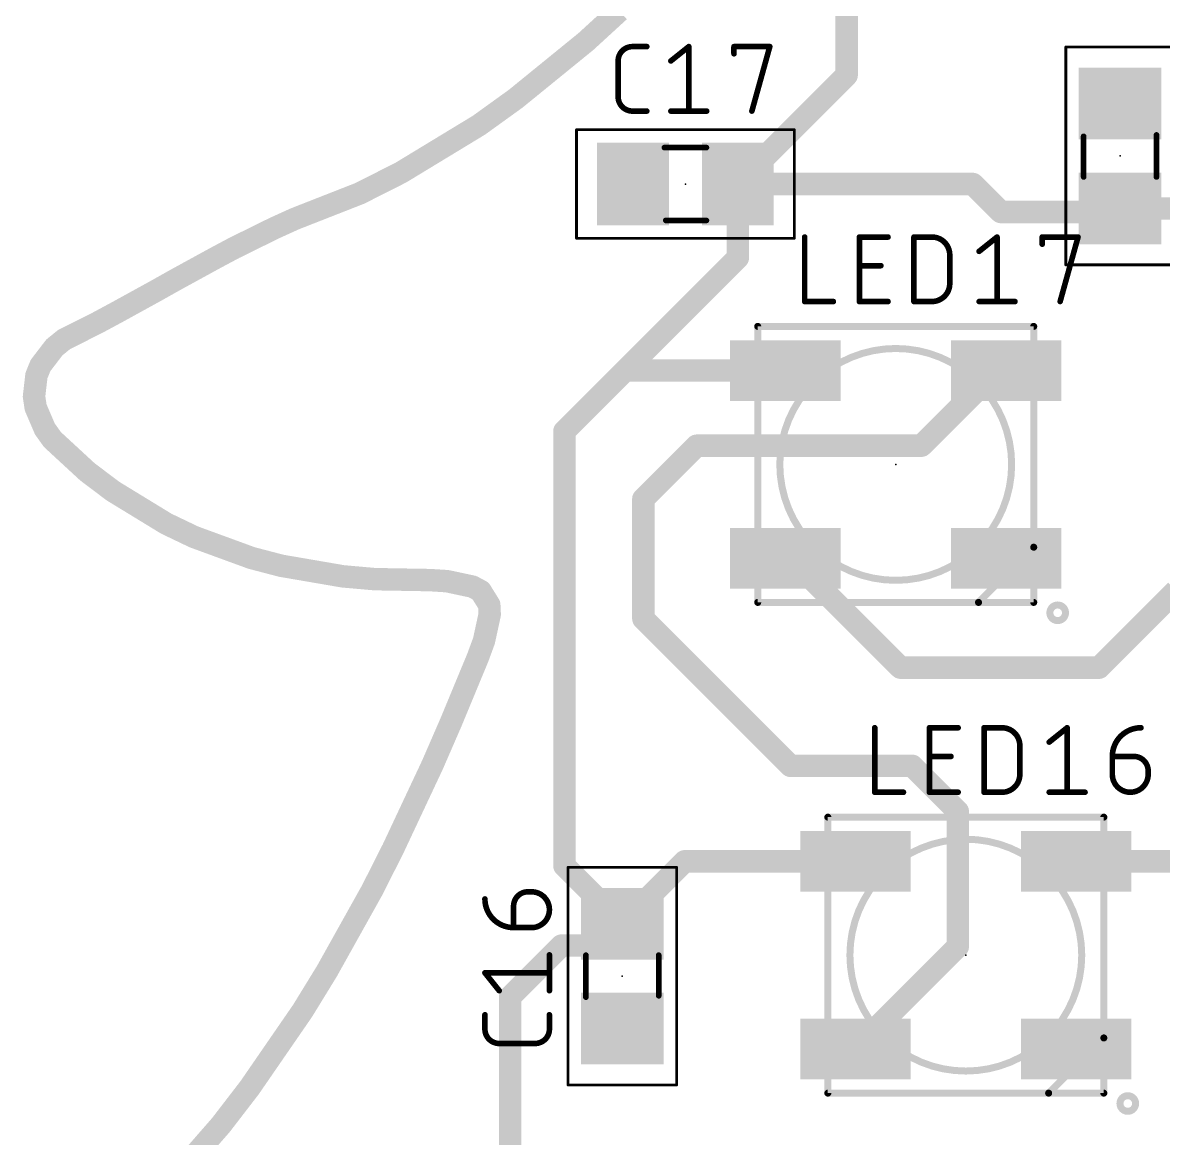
# Model space of a CAD drawing. Extents: x -64 to 81, y -144 to 13.
# Drawn here: x -28.51 to -7.85, y -68.09 to -47.88 of the extents above; entities that cross this region are included whole.
import ezdxf

# ---------------------------------------------------------------- set-up
doc = ezdxf.new("R2010")
doc.units = 0
for name, color, linetype in [('1', 12, 'CONTINUOUS'), ('20', 31, 'CONTINUOUS'), ('21', 253, 'CONTINUOUS'), ('23', 53, 'CONTINUOUS'), ('25', 253, 'CONTINUOUS'), ('39', 12, 'CONTINUOUS'), ('51', 253, 'CONTINUOUS')]:
    doc.layers.add(name, color=color, linetype=linetype)

# ---------------------------------------------------------------- blocks, each defined once
blk = doc.blocks.new('RECT')
blk.add_solid([(-0.5, -0.5), (0.5, -0.5), (-0.5, 0.5), (0.5, 0.5)])

msp = doc.modelspace()

# ---------------------------------------------------------------- linework, layer by layer
at = {"layer": '1', "const_width": 0.4064}
for points in [[(-13.589, -48.829), (-13.589, -45.085)], [(-15.56, -50.8), (-13.589, -48.829)], [(-15.56, -52.136), (-15.56, -50.8)], [(-15.56, -50.8), (-11.303, -50.8)], [(-11.303, -50.8), (-10.795, -51.308)], [(-10.795, -51.308), (-8.702, -51.308)], [(-8.702, -51.308), (-8.636, -51.242)], [(-8.636, -51.242), (-6.416, -51.242)], [(-17.604, -54.18), (-15.56, -52.136)], [(-18.702, -55.278), (-17.604, -54.18)], [(-14.7, -54.18), (-17.604, -54.18)], [(-12.234, -55.541), (-10.873, -54.18)], [(-10.873, -54.18), (-10.7, -54.18)], [(-18.702, -63.152), (-18.702, -55.278)], [(-16.3077, -55.541), (-17.272, -56.5053)], [(-12.234, -55.541), (-16.3077, -55.541)], [(-17.272, -56.5053), (-17.272, -58.674)], [(-14.7, -57.58), (-14.5953, -57.58)], [(-12.6123, -59.563), (-14.5953, -57.58)], [(-9.017, -59.563), (-7.62, -58.166)], [(-14.605, -61.341), (-17.272, -58.674)], [(-9.017, -59.563), (-12.6123, -59.563)], [(-12.4013, -61.341), (-14.605, -61.341)], [(-11.576, -62.1663), (-12.4013, -61.341)], [(-11.576, -64.616), (-11.576, -62.1663)], [(-17.653, -64.201), (-18.702, -63.152)], [(-17.653, -64.201), (-16.522, -63.07)], [(-16.522, -63.07), (-13.43, -63.07)], [(-7.288, -63.07), (-9.43, -63.07)], [(-17.653, -64.201), (-18.049, -64.597)], [(-18.7567, -64.597), (-19.685, -65.5253)], [(-18.049, -64.597), (-18.7567, -64.597)], [(-13.43, -66.47), (-11.576, -64.616)], [(-19.685, -65.5253), (-19.685, -72.898)]]:
    msp.add_lwpolyline(points, dxfattribs=at)
at = {"layer": '1', "const_width": 0.2032}
for points in [[(-13.6906, -48.829, 1), (-13.4874, -48.829)], [(-13.5172, -48.9008, 1), (-13.6608, -48.7572)], [(-15.4584, -50.8, 1), (-15.6616, -50.8)], [(-15.56, -50.6984, 1), (-15.56, -50.9016)], [(-11.2312, -50.7282, 1), (-11.3748, -50.8718)], [(-11.303, -50.9016, 1), (-11.303, -50.6984)], [(-15.6318, -50.7282, 1), (-15.4882, -50.8718)], [(-10.795, -51.2064, 1), (-10.795, -51.4096)], [(-10.8668, -51.3798, 1), (-10.7232, -51.2362)], [(-8.7738, -51.2362, 1), (-8.6302, -51.3798)], [(-8.636, -51.1404, 1), (-8.636, -51.3436)], [(-8.5642, -51.3138, 1), (-8.7078, -51.1702)], [(-8.702, -51.4096, 1), (-8.702, -51.2064)], [(-15.6616, -52.136, 1), (-15.4584, -52.136)], [(-15.4882, -52.2078, 1), (-15.6318, -52.0642)], [(-17.604, -54.0784, 1), (-17.604, -54.2816)], [(-17.6758, -54.1082, 1), (-17.5322, -54.2518)], [(-17.5322, -54.2518, 1), (-17.6758, -54.1082)], [(-14.7, -54.2816, 1), (-14.7, -54.0784)], [(-10.873, -54.0784, 1), (-10.873, -54.2816)], [(-10.8012, -54.2518, 1), (-10.9448, -54.1082)], [(-10.7, -54.2816, 1), (-10.7, -54.0784)], [(-18.6004, -55.278, 1), (-18.8036, -55.278)], [(-18.7738, -55.2062, 1), (-18.6302, -55.3498)], [(-16.3077, -55.4394, 1), (-16.3077, -55.6426)], [(-16.2359, -55.6128, 1), (-16.3796, -55.4692)], [(-12.234, -55.6426, 1), (-12.234, -55.4394)], [(-12.3058, -55.4692, 1), (-12.1622, -55.6128)], [(-17.1704, -56.5053, 1), (-17.3736, -56.5053)], [(-17.3438, -56.4334, 1), (-17.2002, -56.5771)], [(-14.7, -57.4784, 1), (-14.7, -57.6816)], [(-14.5235, -57.5082, 1), (-14.6672, -57.6518)], [(-14.5953, -57.6816, 1), (-14.5953, -57.4784)], [(-17.3736, -58.674, 1), (-17.1704, -58.674)], [(-17.2002, -58.6022, 1), (-17.3438, -58.7458)], [(-12.6123, -59.4614, 1), (-12.6123, -59.6646)], [(-12.6842, -59.6348, 1), (-12.5405, -59.4912)], [(-9.0888, -59.4912, 1), (-8.9452, -59.6348)], [(-9.017, -59.6646, 1), (-9.017, -59.4614)], [(-14.605, -61.2394, 1), (-14.605, -61.4426)], [(-12.3294, -61.2692, 1), (-12.4731, -61.4128)], [(-12.4013, -61.4426, 1), (-12.4013, -61.2394)], [(-14.6768, -61.4128, 1), (-14.5332, -61.2692)], [(-11.4744, -62.1663, 1), (-11.6776, -62.1663)], [(-11.6478, -62.2381, 1), (-11.5042, -62.0944)], [(-18.6302, -63.0802, 1), (-18.7738, -63.2238)], [(-16.522, -62.9684, 1), (-16.522, -63.1716)], [(-16.4502, -63.1418, 1), (-16.5938, -62.9982)], [(-13.43, -63.1716, 1), (-13.43, -62.9684)], [(-9.43, -62.9684, 1), (-9.43, -63.1716)], [(-18.8036, -63.152, 1), (-18.6004, -63.152)], [(-17.7248, -64.1292, 1), (-17.5812, -64.2728)], [(-17.5812, -64.2728, 1), (-17.7248, -64.1292)], [(-17.7248, -64.2728, 1), (-17.5812, -64.1292)], [(-18.7567, -64.4954, 1), (-18.7567, -64.6986)], [(-18.6849, -64.6688, 1), (-18.8286, -64.5252)], [(-18.1208, -64.5252, 1), (-17.9772, -64.6688)], [(-18.049, -64.6986, 1), (-18.049, -64.4954)], [(-11.5042, -64.6878, 1), (-11.6478, -64.5442)], [(-11.6776, -64.616, 1), (-11.4744, -64.616)], [(-19.5834, -65.5253, 1), (-19.7866, -65.5253)], [(-19.7568, -65.4534, 1), (-19.6132, -65.5971)], [(-13.5018, -66.3982, 1), (-13.3582, -66.5418)]]:
    msp.add_lwpolyline(points, format="xyb", dxfattribs=at)
at = {"layer": '20', "const_width": 0.4064}
for points in [[(-18.3134, -48.2201), (-17.708, -47.6654)], [(-18.9492, -48.7375), (-18.3134, -48.2201)], [(-19.5849, -49.2549), (-18.9492, -48.7375)], [(-20.2508, -49.735), (-19.5849, -49.2549)], [(-20.9577, -50.164), (-20.2508, -49.735)], [(-21.6645, -50.5931), (-20.9577, -50.164)], [(-22.4121, -50.9711), (-21.6645, -50.5931)], [(-23.2111, -51.2842), (-22.4121, -50.9711)], [(-23.9541, -51.5983), (-23.5865, -51.4314)], [(-23.5865, -51.4314), (-23.2111, -51.2842)], [(-24.317, -51.7772), (-23.9541, -51.5983)], [(-24.6798, -51.9561), (-24.317, -51.7772)], [(-25.0379, -52.1471), (-24.6798, -51.9561)], [(-25.7508, -52.5376), (-25.0379, -52.1471)], [(-26.1058, -52.7372), (-25.7508, -52.5376)], [(-26.4623, -52.9333), (-26.1058, -52.7372)], [(-26.8187, -53.1295), (-26.4623, -52.9333)], [(-27.1767, -53.3222), (-26.8187, -53.1295)], [(-27.7658, -53.6173), (-27.5393, -53.5038)], [(-27.5393, -53.5038), (-27.1767, -53.3222)], [(-27.9422, -53.7614), (-27.7658, -53.6173)], [(-28.1927, -54.0879), (-27.9422, -53.7614)], [(-28.2667, -54.2704), (-28.1927, -54.0879)], [(-28.2887, -54.4606), (-28.2667, -54.2704)], [(-28.3106, -54.6509), (-28.2887, -54.4606)], [(-28.2804, -54.849), (-28.3106, -54.6509)], [(-28.1137, -55.238), (-28.2804, -54.849)], [(-27.9774, -55.4289), (-28.1137, -55.238)], [(-27.7869, -55.6049), (-27.9774, -55.4289)], [(-27.3446, -56.0134), (-27.7869, -55.6049)], [(-26.8815, -56.3629), (-27.3446, -56.0134)], [(-26.3986, -56.658), (-26.8815, -56.3629)], [(-25.9157, -56.953), (-26.3986, -56.658)], [(-25.4129, -57.1937), (-25.9157, -56.953)], [(-24.3697, -57.5753), (-25.4129, -57.1937)], [(-23.8293, -57.7164), (-24.3697, -57.5753)], [(-23.2712, -57.8122), (-23.8293, -57.7164)], [(-22.713, -57.9081), (-23.2712, -57.8122)], [(-22.1371, -57.9588), (-22.713, -57.9081)], [(-21.5444, -57.969), (-22.1371, -57.9588)], [(-21.1405, -57.9759), (-21.5444, -57.969)], [(-20.829, -57.9953), (-21.1405, -57.9759)], [(-20.5989, -58.0445), (-20.829, -57.9953)], [(-20.3688, -58.0936), (-20.5989, -58.0445)], [(-20.2201, -58.1726), (-20.3688, -58.0936)], [(-20.0635, -58.4249), (-20.2201, -58.1726)], [(-20.0556, -58.5982), (-20.0635, -58.4249)], [(-20.1072, -58.8361), (-20.0556, -58.5982)], [(-20.1588, -59.0739), (-20.1072, -58.8361)], [(-20.2697, -59.3762), (-20.1588, -59.0739)], [(-20.4291, -59.7605), (-20.2697, -59.3762)], [(-20.754, -60.5443), (-20.4291, -59.7605)], [(-21.0907, -61.3192), (-20.754, -60.5443)], [(-21.4486, -62.0815), (-21.0907, -61.3192)], [(-21.8063, -62.8438), (-21.4486, -62.0815)], [(-22.1852, -63.5934), (-21.8063, -62.8438)], [(-22.5946, -64.3267), (-22.1852, -63.5934)], [(-23.004, -65.0599), (-22.5946, -64.3267)], [(-23.444, -65.7767), (-23.004, -65.0599)], [(-24.404, -67.1701), (-23.444, -65.7767)], [(-24.9241, -67.8466), (-24.404, -67.1701)], [(-25.4936, -68.4991), (-24.9241, -67.8466)]]:
    msp.add_lwpolyline(points, dxfattribs=at)
at = {"layer": '20', "const_width": 0.2032}
for points in [[(-18.3821, -48.1452, 1), (-18.2448, -48.295)], [(-18.2493, -48.2989, 1), (-18.3776, -48.1413)], [(-18.8851, -48.8163, 1), (-19.0134, -48.6587)], [(-19.0134, -48.6587, 1), (-18.8851, -48.8163)], [(-19.6491, -49.1761, 1), (-19.5208, -49.3337)], [(-19.5255, -49.3373, 1), (-19.6444, -49.1725)], [(-20.3103, -49.6526, 1), (-20.1914, -49.8174)], [(-20.1981, -49.8219, 1), (-20.3036, -49.6481)], [(-21.0104, -50.0771, 1), (-20.9049, -50.2509)], [(-20.9049, -50.2508, 1), (-21.0104, -50.0772)], [(-21.7172, -50.5063, 1), (-21.6117, -50.6799)], [(-21.6186, -50.6838, 1), (-21.7103, -50.5024)], [(-22.4579, -50.8804, 1), (-22.3662, -51.0618)], [(-22.375, -51.0657, 1), (-22.4491, -50.8765)], [(-23.5444, -51.5239, 1), (-23.6285, -51.3389)], [(-23.2481, -51.1896, 1), (-23.174, -51.3788)], [(-23.174, -51.3788, 1), (-23.2481, -51.1896)], [(-23.9961, -51.5058, 1), (-23.912, -51.6908)], [(-23.9091, -51.6894, 1), (-23.999, -51.5072)], [(-23.6235, -51.3368, 1), (-23.5494, -51.526)], [(-24.3619, -51.6861, 1), (-24.272, -51.8683)], [(-24.272, -51.8683, 1), (-24.3619, -51.6861)], [(-24.7247, -51.865, 1), (-24.6348, -52.0472)], [(-24.6319, -52.0457, 1), (-24.7276, -51.8665)], [(-25.0857, -52.0575, 1), (-24.99, -52.2367)], [(-24.989, -52.2362, 1), (-25.0867, -52.058)], [(-25.7997, -52.4485, 1), (-25.702, -52.6267)], [(-25.701, -52.6262, 1), (-25.8007, -52.449)], [(-26.1556, -52.6486, 1), (-26.0559, -52.8258)], [(-26.0568, -52.8262, 1), (-26.1547, -52.6482)], [(-26.5112, -52.8443, 1), (-26.4133, -53.0223)], [(-26.4133, -53.0223, 1), (-26.5112, -52.8443)], [(-26.8676, -53.0405, 1), (-26.7697, -53.2185)], [(-26.7705, -53.219, 1), (-26.8668, -53.04)], [(-27.4937, -53.5946, 1), (-27.5848, -53.413)], [(-27.2248, -53.2327, 1), (-27.1285, -53.4117)], [(-27.1312, -53.413, 1), (-27.2221, -53.2314)], [(-27.8113, -53.5265, 1), (-27.7202, -53.7081)], [(-27.7015, -53.696, 1), (-27.83, -53.5386)], [(-27.5847, -53.413, 1), (-27.4938, -53.5946)], [(-28.0064, -53.6827, 1), (-27.8779, -53.8401)], [(-27.8615, -53.8232, 1), (-28.0228, -53.6996)], [(-28.0985, -54.1261, 1), (-28.2868, -54.0497)], [(-28.1657, -54.2821, 1), (-28.3676, -54.2587)], [(-28.2733, -54.0261, 1), (-28.112, -54.1497)], [(-28.1877, -54.4722, 1), (-28.3896, -54.449)], [(-28.3608, -54.2322, 1), (-28.1725, -54.3086)], [(-28.2101, -54.6356, 1), (-28.411, -54.6662)], [(-28.4115, -54.6393, 1), (-28.2096, -54.6625)], [(-28.3896, -54.4489, 1), (-28.1877, -54.4723)], [(-28.187, -54.809, 1), (-28.3737, -54.889)], [(-28.3808, -54.8643, 1), (-28.1799, -54.8337)], [(-28.0311, -55.1789, 1), (-28.1964, -55.2971)], [(-28.2071, -55.278, 1), (-28.0204, -55.198)], [(-27.9084, -55.3543, 1), (-28.0463, -55.5035)], [(-28.06, -55.488, 1), (-27.8947, -55.3698)], [(-27.7179, -55.5303, 1), (-27.8558, -55.6795)], [(-27.8558, -55.6795, 1), (-27.7179, -55.5303)], [(-27.2833, -55.9323, 1), (-27.4058, -56.0945)], [(-27.4135, -56.088, 1), (-27.2756, -55.9388)], [(-26.8285, -56.2762, 1), (-26.9344, -56.4496)], [(-26.9427, -56.444, 1), (-26.8202, -56.2818)], [(-26.3456, -56.5713, 1), (-26.4515, -56.7447)], [(-26.4515, -56.7447, 1), (-26.3456, -56.5713)], [(-25.8718, -56.8614, 1), (-25.9595, -57.0446)], [(-25.9686, -57.0397, 1), (-25.8627, -56.8663)], [(-25.3779, -57.0983, 1), (-25.4478, -57.2891)], [(-25.4567, -57.2853, 1), (-25.369, -57.1021)], [(-24.344, -57.477, 1), (-24.3953, -57.6736)], [(-24.4046, -57.6707, 1), (-24.3347, -57.4799)], [(-23.8121, -57.6163, 1), (-23.8464, -57.8165)], [(-23.8549, -57.8147, 1), (-23.8036, -57.6181)], [(-23.2539, -57.7121, 1), (-23.2884, -57.9123)], [(-23.2883, -57.9123, 1), (-23.254, -57.7121)], [(-22.704, -57.8069, 1), (-22.7219, -58.0093)], [(-22.7302, -58.0082, 1), (-22.6957, -57.808)], [(-22.1353, -57.8572, 1), (-22.1388, -58.0604)], [(-22.146, -58.06, 1), (-22.1281, -57.8576)], [(-21.5426, -57.8674, 1), (-21.5461, -58.0706)], [(-21.5461, -58.0706, 1), (-21.5426, -57.8674)], [(-21.1341, -57.8745, 1), (-21.1468, -58.0773)], [(-21.1422, -58.0775, 1), (-21.1387, -57.8743)], [(-20.8077, -57.8959, 1), (-20.8502, -58.0947)], [(-20.8353, -58.0967, 1), (-20.8226, -57.8939)], [(-20.5776, -57.9451, 1), (-20.6201, -58.1439)], [(-20.6201, -58.1439, 1), (-20.5776, -57.9451)], [(-20.3211, -58.0039, 1), (-20.4164, -58.1833)], [(-20.39, -58.193, 1), (-20.3475, -57.9942)], [(-20.1337, -58.119, 1), (-20.3064, -58.2262)], [(-20.2677, -58.2623, 1), (-20.1724, -58.0829)], [(-19.9621, -58.4203, 1), (-20.165, -58.4295)], [(-19.9564, -58.6197, 1), (-20.1549, -58.5767)], [(-20.1499, -58.4785, 1), (-19.9772, -58.3713)], [(-20.0079, -58.8576, 1), (-20.2064, -58.8146)], [(-20.1571, -58.6028, 1), (-19.9542, -58.5936)], [(-20.0634, -59.1089, 1), (-20.2541, -59.0389)], [(-20.2064, -58.8146, 1), (-20.0079, -58.8576)], [(-20.258, -59.0524, 1), (-20.0595, -59.0954)], [(-20.365, -59.3412, 1), (-20.1743, -59.4112)], [(-20.1758, -59.4151, 1), (-20.3635, -59.3373)], [(-20.5229, -59.7216, 1), (-20.3352, -59.7994)], [(-20.3352, -59.7994, 1), (-20.5229, -59.7216)], [(-20.8479, -60.5054, 1), (-20.6602, -60.5832)], [(-20.6609, -60.5848, 1), (-20.8472, -60.5038)], [(-20.9988, -61.3624, 1), (-21.1827, -61.276)], [(-21.1839, -61.2787, 1), (-20.9976, -61.3597)], [(-21.5405, -62.0383, 1), (-21.3566, -62.1247)], [(-21.3566, -62.1247, 1), (-21.5405, -62.0383)], [(-21.8982, -62.8006, 1), (-21.7143, -62.887)], [(-21.7156, -62.8896, 1), (-21.8969, -62.798)], [(-22.0964, -63.6429, 1), (-22.2739, -63.5439)], [(-22.2758, -63.5476, 1), (-22.0945, -63.6392)], [(-22.6833, -64.2772, 1), (-22.5058, -64.3762)], [(-22.5058, -64.3762, 1), (-22.6833, -64.2772)], [(-22.9175, -65.113, 1), (-23.0906, -65.0068)], [(-23.0928, -65.0104, 1), (-22.9153, -65.1094)], [(-23.5305, -65.7236, 1), (-23.3574, -65.8298)], [(-23.3603, -65.8343, 1), (-23.5276, -65.7191)], [(-24.4876, -67.1125, 1), (-24.3203, -67.2277)], [(-24.3234, -67.232, 1), (-24.4845, -67.1082)], [(-25.0046, -67.7847, 1), (-24.8435, -67.9085)], [(-24.8475, -67.9134, 1), (-25.0006, -67.7798)]]:
    msp.add_lwpolyline(points, format="xyb", dxfattribs=at)
at = {"layer": '21'}
for points, const_width in [([(-15.1683, -53.38, 1), (-15.2318, -53.38)], 0.0635), ([(-15.2, -53.3483, 1), (-15.2, -53.4118)], 0.0635), ([(-10.1683, -53.38, 1), (-10.2318, -53.38)], 0.0635), ([(-10.2, -53.4118, 1), (-10.2, -53.3483)], 0.0635), ([(-12.7, -57.98, 1), (-12.7, -53.78, 1), (-12.7, -57.98)], 0.127), ([(-10.1683, -57.38, 1), (-10.2318, -57.38)], 0.0635), ([(-10.2318, -57.38, 1), (-10.1683, -57.38)], 0.0635), ([(-10.1775, -57.4025, 1), (-10.2225, -57.3575)], 0.0635), ([(-15.2318, -58.38, 1), (-15.1683, -58.38)], 0.0635), ([(-15.2, -58.3483, 1), (-15.2, -58.4118)], 0.0635), ([(-11.2225, -58.3575, 1), (-11.1775, -58.4025)], 0.0635), ([(-11.2, -58.3483, 1), (-11.2, -58.4118)], 0.0635), ([(-11.2, -58.4118, 1), (-11.2, -58.3483)], 0.0635), ([(-10.2318, -58.38, 1), (-10.1683, -58.38)], 0.0635), ([(-10.2, -58.4118, 1), (-10.2, -58.3483)], 0.0635), ([(-9.766, -58.7094, 1), (-9.766, -58.4266, 1), (-9.766, -58.7094)], 0.127), ([(-13.8983, -62.27, 1), (-13.9618, -62.27)], 0.0635), ([(-13.93, -62.2383, 1), (-13.93, -62.3018)], 0.0635), ([(-8.8982, -62.27, 1), (-8.9618, -62.27)], 0.0635), ([(-8.93, -62.3018, 1), (-8.93, -62.2383)], 0.0635), ([(-11.43, -66.87, 1), (-11.43, -62.67, 1), (-11.43, -66.87)], 0.127), ([(-8.8982, -66.27, 1), (-8.9618, -66.27)], 0.0635), ([(-8.9618, -66.27, 1), (-8.8982, -66.27)], 0.0635), ([(-8.9075, -66.2925, 1), (-8.9525, -66.2475)], 0.0635), ([(-13.9618, -67.27, 1), (-13.8983, -67.27)], 0.0635), ([(-13.93, -67.2383, 1), (-13.93, -67.3018)], 0.0635), ([(-9.9525, -67.2475, 1), (-9.9075, -67.2925)], 0.0635), ([(-9.93, -67.2383, 1), (-9.93, -67.3018)], 0.0635), ([(-9.93, -67.3018, 1), (-9.93, -67.2383)], 0.0635), ([(-8.9618, -67.27, 1), (-8.8982, -67.27)], 0.0635), ([(-8.93, -67.3018, 1), (-8.93, -67.2383)], 0.0635), ([(-8.496, -67.5994, 1), (-8.496, -67.3166, 1), (-8.496, -67.5994)], 0.127)]:
    msp.add_lwpolyline(points, format="xyb", dxfattribs=dict(at, const_width=const_width))
at = {"layer": '21', "const_width": 0.127}
for points in [[(-15.2, -53.38), (-10.2, -53.38)], [(-15.2, -58.38), (-15.2, -53.38)], [(-10.2, -53.38), (-10.2, -57.38)], [(-11.2, -58.38), (-10.2, -57.38)], [(-10.2, -57.38), (-10.2, -58.38)], [(-11.2, -58.38), (-15.2, -58.38)], [(-10.2, -58.38), (-11.2, -58.38)], [(-13.93, -62.27), (-8.93, -62.27)], [(-13.93, -67.27), (-13.93, -62.27)], [(-8.93, -62.27), (-8.93, -66.27)], [(-9.93, -67.27), (-8.93, -66.27)], [(-8.93, -66.27), (-8.93, -67.27)], [(-9.93, -67.27), (-13.93, -67.27)], [(-8.93, -67.27), (-9.93, -67.27)]]:
    msp.add_lwpolyline(points, dxfattribs=at)
at = {"layer": '23'}
for p in [(-8.636, -50.292), (-16.51, -50.8), (-12.7, -55.88), (-11.43, -64.77), (-17.653, -65.151)]:
    msp.add_point(p, dxfattribs=at)
at = {"layer": '25'}
for points, const_width in [([(-17.4696, -48.3108, 0.4142), (-17.7292, -48.5704)], 0.1016), ([(-17.4696, -48.2854, 1), (-17.4696, -48.3362)], 0.0508), ([(-17.4696, -48.3362, 1), (-17.4696, -48.2854)], 0.0508), ([(-17.2099, -48.3362, 1), (-17.2099, -48.2854)], 0.0508), ([(-16.4234, -48.3108, 1), (-16.4742, -48.3108)], 0.0508), ([(-16.433, -48.3306, 1), (-16.4647, -48.291)], 0.0508), ([(-15.605, -48.3108, 1), (-15.6558, -48.3108)], 0.0508), ([(-15.6304, -48.2854, 1), (-15.6304, -48.3362)], 0.0508), ([(-14.9568, -48.3176, 1), (-15.0057, -48.304)], 0.0508), ([(-14.9813, -48.3362, 1), (-14.9813, -48.2854)], 0.0508), ([(-17.7038, -48.5704, 1), (-17.7546, -48.5704)], 0.0508), ([(-17.7546, -48.5704, 1), (-17.7038, -48.5704)], 0.0508), ([(-16.7892, -48.5506, 1), (-16.7575, -48.5903)], 0.0508), ([(-15.6558, -48.4406, 1), (-15.605, -48.4406)], 0.0508), ([(-17.7292, -49.2196, 0.4142), (-17.4696, -49.4792)], 0.1016), ([(-17.7038, -49.2196, 1), (-17.7546, -49.2196)], 0.0508), ([(-17.7546, -49.2196, 1), (-17.7038, -49.2196)], 0.0508), ([(-17.4696, -49.4538, 1), (-17.4696, -49.5046)], 0.0508), ([(-17.4696, -49.5046, 1), (-17.4696, -49.4538)], 0.0508), ([(-17.2099, -49.5046, 1), (-17.2099, -49.4538)], 0.0508), ([(-16.7734, -49.4538, 1), (-16.7734, -49.5046)], 0.0508), ([(-16.4742, -49.4792, 1), (-16.4234, -49.4792)], 0.0508), ([(-16.1243, -49.5046, 1), (-16.1243, -49.4538)], 0.0508), ([(-15.3303, -49.4724, 1), (-15.2814, -49.486)], 0.0508), ([(-14.3238, -51.7608, 1), (-14.3746, -51.7608)], 0.0508), ([(-13.3332, -51.7608, 1), (-13.384, -51.7608)], 0.0508), ([(-13.3586, -51.7354, 1), (-13.3586, -51.7862)], 0.0508), ([(-12.8393, -51.7862, 1), (-12.8393, -51.7354)], 0.0508), ([(-12.3449, -51.7608, 1), (-12.3957, -51.7608)], 0.0508), ([(-12.3703, -51.7354, 1), (-12.3703, -51.7862)], 0.0508), ([(-11.7211, -52.0854, 0.4142), (-12.0457, -51.7608)], 0.1016), ([(-12.0457, -51.7354, 1), (-12.0457, -51.7862)], 0.0508), ([(-12.0457, -51.7862, 1), (-12.0457, -51.7354)], 0.0508), ([(-10.8392, -51.7608, 1), (-10.89, -51.7608)], 0.0508), ([(-10.8487, -51.7806, 1), (-10.8805, -51.741)], 0.0508), ([(-10.0208, -51.7608, 1), (-10.0716, -51.7608)], 0.0508), ([(-10.0462, -51.7354, 1), (-10.0462, -51.7862)], 0.0508), ([(-9.3726, -51.7676, 1), (-9.4215, -51.754)], 0.0508), ([(-9.3971, -51.7862, 1), (-9.3971, -51.7354)], 0.0508), ([(-11.6958, -52.0854, 1), (-11.7465, -52.0854)], 0.0508), ([(-11.7465, -52.0854, 1), (-11.6958, -52.0854)], 0.0508), ([(-11.205, -52.0006, 1), (-11.1733, -52.0403)], 0.0508), ([(-10.0716, -51.8906, 1), (-10.0208, -51.8906)], 0.0508), ([(-13.3586, -52.2547, 1), (-13.3586, -52.3055)], 0.0508), ([(-12.9691, -52.3055, 1), (-12.9691, -52.2547)], 0.0508), ([(-12.0457, -52.9292, 0.4142), (-11.7211, -52.6046)], 0.1016), ([(-11.6958, -52.6046, 1), (-11.7465, -52.6046)], 0.0508), ([(-11.7465, -52.6046, 1), (-11.6958, -52.6046)], 0.0508), ([(-14.3492, -52.9038, 1), (-14.3492, -52.9546)], 0.0508), ([(-13.8299, -52.9546, 1), (-13.8299, -52.9038)], 0.0508), ([(-13.3586, -52.9038, 1), (-13.3586, -52.9546)], 0.0508), ([(-12.8393, -52.9546, 1), (-12.8393, -52.9038)], 0.0508), ([(-12.3703, -52.9038, 1), (-12.3703, -52.9546)], 0.0508), ([(-12.0457, -52.9038, 1), (-12.0457, -52.9546)], 0.0508), ([(-12.0457, -52.9546, 1), (-12.0457, -52.9038)], 0.0508), ([(-11.1892, -52.9038, 1), (-11.1892, -52.9546)], 0.0508), ([(-10.5401, -52.9546, 1), (-10.5401, -52.9038)], 0.0508), ([(-14.3746, -52.9292, 1), (-14.3238, -52.9292)], 0.0508), ([(-13.384, -52.9292, 1), (-13.3332, -52.9292)], 0.0508), ([(-12.3957, -52.9292, 1), (-12.3449, -52.9292)], 0.0508), ([(-10.89, -52.9292, 1), (-10.8392, -52.9292)], 0.0508), ([(-9.7461, -52.9224, 1), (-9.6971, -52.936)], 0.0508), ([(-13.0538, -60.6508, 1), (-13.1046, -60.6508)], 0.0508), ([(-12.0632, -60.6508, 1), (-12.114, -60.6508)], 0.0508), ([(-12.0886, -60.6254, 1), (-12.0886, -60.6762)], 0.0508), ([(-11.5693, -60.6762, 1), (-11.5693, -60.6254)], 0.0508), ([(-11.0749, -60.6508, 1), (-11.1257, -60.6508)], 0.0508), ([(-11.1003, -60.6254, 1), (-11.1003, -60.6762)], 0.0508), ([(-10.4512, -60.9754, 0.4142), (-10.7757, -60.6508)], 0.1016), ([(-10.7757, -60.6254, 1), (-10.7757, -60.6762)], 0.0508), ([(-10.7757, -60.6762, 1), (-10.7757, -60.6254)], 0.0508), ([(-9.5692, -60.6508, 1), (-9.62, -60.6508)], 0.0508), ([(-9.5787, -60.6706, 1), (-9.6105, -60.631)], 0.0508), ([(-8.2569, -60.6508, 0.4142), (-8.7762, -61.1701)], 0.1016), ([(-8.2569, -60.6762, 1), (-8.2569, -60.6254)], 0.0508), ([(-10.4258, -60.9754, 1), (-10.4765, -60.9754)], 0.0508), ([(-9.935, -60.8906, 1), (-9.9033, -60.9303)], 0.0508), ([(-12.0886, -61.1447, 1), (-12.0886, -61.1955)], 0.0508), ([(-11.6991, -61.1955, 1), (-11.6991, -61.1447)], 0.0508), ([(-10.4765, -60.9754, 1), (-10.4258, -60.9754)], 0.0508), ([(-8.7762, -61.1447, 1), (-8.7762, -61.1955)], 0.0508), ([(-8.7508, -61.1701, 1), (-8.8016, -61.1701)], 0.0508), ([(-8.8016, -61.1701, 1), (-8.7508, -61.1701)], 0.0508), ([(-8.1271, -61.4297, 0.4142), (-8.3867, -61.1701)], 0.1016), ([(-8.3867, -61.1447, 1), (-8.3867, -61.1955)], 0.0508), ([(-8.3867, -61.1955, 1), (-8.3867, -61.1447)], 0.0508), ([(-10.7757, -61.8192, 0.4142), (-10.4512, -61.4946)], 0.1016), ([(-10.4258, -61.4946, 1), (-10.4765, -61.4946)], 0.0508), ([(-10.4765, -61.4946, 1), (-10.4258, -61.4946)], 0.0508), ([(-8.7762, -61.4946, 1), (-8.1271, -61.4946)], 0.1016), ([(-8.7508, -61.4946, 1), (-8.8016, -61.4946)], 0.0508), ([(-8.8016, -61.4946, 1), (-8.7508, -61.4946)], 0.0508), ([(-8.1017, -61.4297, 1), (-8.1525, -61.4297)], 0.0508), ([(-8.1525, -61.4297, 1), (-8.1017, -61.4297)], 0.0508), ([(-8.1017, -61.4946, 1), (-8.1525, -61.4946)], 0.0508), ([(-8.1525, -61.4946, 1), (-8.1017, -61.4946)], 0.0508), ([(-13.0792, -61.7938, 1), (-13.0792, -61.8446)], 0.0508), ([(-12.5599, -61.8446, 1), (-12.5599, -61.7938)], 0.0508), ([(-12.0886, -61.7938, 1), (-12.0886, -61.8446)], 0.0508), ([(-11.5693, -61.8446, 1), (-11.5693, -61.7938)], 0.0508), ([(-11.1003, -61.7938, 1), (-11.1003, -61.8446)], 0.0508), ([(-10.7757, -61.7938, 1), (-10.7757, -61.8446)], 0.0508), ([(-10.7757, -61.8446, 1), (-10.7757, -61.7938)], 0.0508), ([(-9.9192, -61.7938, 1), (-9.9192, -61.8446)], 0.0508), ([(-9.2701, -61.8446, 1), (-9.2701, -61.7938)], 0.0508), ([(-13.1046, -61.8192, 1), (-13.0538, -61.8192)], 0.0508), ([(-12.114, -61.8192, 1), (-12.0632, -61.8192)], 0.0508), ([(-11.1257, -61.8192, 1), (-11.0749, -61.8192)], 0.0508), ([(-9.62, -61.8192, 1), (-9.5692, -61.8192)], 0.0508), ([(-19.3633, -63.6223, 0.4142), (-19.6229, -63.8819)], 0.1016), ([(-19.3633, -63.5969, 1), (-19.3633, -63.6477)], 0.0508), ([(-19.3633, -63.6477, 1), (-19.3633, -63.5969)], 0.0508), ([(-19.2984, -64.2714, 1), (-19.2984, -63.6223)], 0.1016), ([(-19.2984, -63.5969, 1), (-19.2984, -63.6477)], 0.0508), ([(-19.2984, -63.6477, 1), (-19.2984, -63.5969)], 0.0508), ([(-20.1422, -63.7521, 0.4142), (-19.6229, -64.2714)], 0.1016), ([(-20.1168, -63.7521, 1), (-20.1676, -63.7521)], 0.0508), ([(-19.5975, -63.8819, 1), (-19.6483, -63.8819)], 0.0508), ([(-19.6483, -63.8819, 1), (-19.5975, -63.8819)], 0.0508), ([(-19.6229, -64.246, 1), (-19.6229, -64.2968)], 0.0508), ([(-19.6483, -64.2714, 1), (-19.5975, -64.2714)], 0.0508), ([(-19.6229, -64.2968, 1), (-19.6229, -64.246)], 0.0508), ([(-19.2984, -64.246, 1), (-19.2984, -64.2968)], 0.0508), ([(-19.2984, -64.2968, 1), (-19.2984, -64.246)], 0.0508), ([(-18.9484, -64.7653, 1), (-18.9992, -64.7653)], 0.0508), ([(-20.1422, -65.0644, 1), (-20.1422, -65.1152)], 0.0508), ([(-20.1224, -65.074, 1), (-20.162, -65.1057)], 0.0508), ([(-18.9738, -65.1152, 1), (-18.9738, -65.0644)], 0.0508), ([(-19.9024, -65.4302, 1), (-19.8627, -65.3985)], 0.0508), ([(-18.9992, -65.4144, 1), (-18.9484, -65.4144)], 0.0508), ([(-20.1168, -65.8509, 1), (-20.1676, -65.8509)], 0.0508), ([(-18.9484, -65.8509, 1), (-18.9992, -65.8509)], 0.0508), ([(-20.1422, -66.1106, 0.4142), (-19.8826, -66.3702)], 0.1016), ([(-20.1168, -66.1106, 1), (-20.1676, -66.1106)], 0.0508), ([(-20.1676, -66.1106, 1), (-20.1168, -66.1106)], 0.0508), ([(-19.2334, -66.3702, 0.4142), (-18.9738, -66.1106)], 0.1016), ([(-18.9484, -66.1106, 1), (-18.9992, -66.1106)], 0.0508), ([(-18.9992, -66.1106, 1), (-18.9484, -66.1106)], 0.0508), ([(-19.8826, -66.3448, 1), (-19.8826, -66.3956)], 0.0508), ([(-19.8826, -66.3956, 1), (-19.8826, -66.3448)], 0.0508), ([(-19.2334, -66.3448, 1), (-19.2334, -66.3956)], 0.0508), ([(-19.2334, -66.3956, 1), (-19.2334, -66.3448)], 0.0508)]:
    msp.add_lwpolyline(points, format="xyb", dxfattribs=dict(at, const_width=const_width))
at = {"layer": '25', "const_width": 0.1016}
for points in [[(-17.4696, -48.3108), (-17.2099, -48.3108)], [(-16.7734, -48.5704), (-16.4488, -48.3108)], [(-16.4488, -48.3108), (-16.4488, -49.4792)], [(-15.6304, -48.4406), (-15.6304, -48.3108)], [(-15.6304, -48.3108), (-14.9813, -48.3108)], [(-14.9813, -48.3108), (-15.3058, -49.4792)], [(-17.7292, -49.2196), (-17.7292, -48.5704)], [(-17.2099, -49.4792), (-17.4696, -49.4792)], [(-16.7734, -49.4792), (-16.1243, -49.4792)], [(-14.3492, -51.7608), (-14.3492, -52.9292)], [(-13.3586, -52.9292), (-13.3586, -51.7608)], [(-13.3586, -51.7608), (-12.8393, -51.7608)], [(-12.3703, -52.9292), (-12.3703, -51.7608)], [(-12.3703, -51.7608), (-12.0457, -51.7608)], [(-11.1892, -52.0204), (-10.8646, -51.7608)], [(-10.8646, -51.7608), (-10.8646, -52.9292)], [(-10.0462, -51.8906), (-10.0462, -51.7608)], [(-10.0462, -51.7608), (-9.3971, -51.7608)], [(-9.3971, -51.7608), (-9.7216, -52.9292)], [(-11.7211, -52.0854), (-11.7211, -52.6046)], [(-13.3586, -52.2801), (-12.9691, -52.2801)], [(-14.3492, -52.9292), (-13.8299, -52.9292)], [(-12.8393, -52.9292), (-13.3586, -52.9292)], [(-12.0457, -52.9292), (-12.3703, -52.9292)], [(-11.1892, -52.9292), (-10.5401, -52.9292)], [(-13.0792, -60.6508), (-13.0792, -61.8192)], [(-12.0886, -61.8192), (-12.0886, -60.6508)], [(-12.0886, -60.6508), (-11.5693, -60.6508)], [(-11.1003, -61.8192), (-11.1003, -60.6508)], [(-11.1003, -60.6508), (-10.7757, -60.6508)], [(-9.9192, -60.9104), (-9.5946, -60.6508)], [(-9.5946, -60.6508), (-9.5946, -61.8192)], [(-10.4512, -60.9754), (-10.4512, -61.4946)], [(-12.0886, -61.1701), (-11.6991, -61.1701)], [(-8.7762, -61.1701), (-8.3867, -61.1701)], [(-8.7762, -61.4946), (-8.7762, -61.1701)], [(-8.1271, -61.4297), (-8.1271, -61.4946)], [(-13.0792, -61.8192), (-12.5599, -61.8192)], [(-11.5693, -61.8192), (-12.0886, -61.8192)], [(-10.7757, -61.8192), (-11.1003, -61.8192)], [(-9.9192, -61.8192), (-9.2701, -61.8192)], [(-19.3633, -63.6223), (-19.2984, -63.6223)], [(-19.6229, -64.2714), (-19.6229, -63.8819)], [(-19.2984, -64.2714), (-19.6229, -64.2714)], [(-18.9738, -65.4144), (-18.9738, -64.7653)], [(-19.8826, -65.4144), (-20.1422, -65.0898)], [(-20.1422, -65.0898), (-18.9738, -65.0898)], [(-20.1422, -66.1106), (-20.1422, -65.8509)], [(-18.9738, -65.8509), (-18.9738, -66.1106)], [(-19.2334, -66.3702), (-19.8826, -66.3702)]]:
    msp.add_lwpolyline(points, dxfattribs=at)
at = {"layer": '39', "const_width": 0.0508}
for points in [[(-9.619, -52.265), (-9.619, -48.319)], [(-9.619, -48.319), (-7.653, -48.319)], [(-18.483, -49.817), (-14.537, -49.817)], [(-18.483, -51.783), (-18.483, -49.817)], [(-14.537, -49.817), (-14.537, -51.783)], [(-14.537, -51.783), (-18.483, -51.783)], [(-7.653, -52.265), (-9.619, -52.265)], [(-18.636, -67.124), (-18.636, -63.178)], [(-18.636, -63.178), (-16.67, -63.178)], [(-16.67, -63.178), (-16.67, -67.124)], [(-16.67, -67.124), (-18.636, -67.124)]]:
    msp.add_lwpolyline(points, dxfattribs=at)
at = {"layer": '39', "const_width": 0.0254}
for points in [[(-9.6063, -48.319, 1), (-9.6317, -48.319)], [(-9.619, -48.3063, 1), (-9.619, -48.3317)], [(-18.483, -49.8043, 1), (-18.483, -49.8297)], [(-18.4703, -49.817, 1), (-18.4957, -49.817)], [(-14.5243, -49.817, 1), (-14.5497, -49.817)], [(-14.537, -49.8297, 1), (-14.537, -49.8043)], [(-18.483, -51.7703, 1), (-18.483, -51.7957)], [(-18.4957, -51.783, 1), (-18.4703, -51.783)], [(-14.5497, -51.783, 1), (-14.5243, -51.783)], [(-14.537, -51.7957, 1), (-14.537, -51.7703)], [(-9.619, -52.2523, 1), (-9.619, -52.2777)], [(-9.6317, -52.265, 1), (-9.6063, -52.265)], [(-18.6233, -63.178, 1), (-18.6487, -63.178)], [(-18.636, -63.1653, 1), (-18.636, -63.1907)], [(-16.6573, -63.178, 1), (-16.6827, -63.178)], [(-16.67, -63.1907, 1), (-16.67, -63.1653)], [(-18.636, -67.1113, 1), (-18.636, -67.1367)], [(-18.6487, -67.124, 1), (-18.6233, -67.124)], [(-16.6827, -67.124, 1), (-16.6573, -67.124)], [(-16.67, -67.1367, 1), (-16.67, -67.1113)]]:
    msp.add_lwpolyline(points, format="xyb", dxfattribs=at)
at = {"layer": '51', "const_width": 0.1016}
for points in [[(-9.296, -49.936), (-9.296, -50.673)], [(-7.976, -49.911), (-7.976, -50.673)], [(-16.891, -50.14), (-16.129, -50.14)], [(-16.866, -51.46), (-16.129, -51.46)], [(-18.313, -65.532), (-18.313, -64.77)], [(-16.993, -65.507), (-16.993, -64.77)]]:
    msp.add_lwpolyline(points, dxfattribs=at)
at = {"layer": '51', "const_width": 0.0508}
for points in [[(-9.2706, -49.936, 1), (-9.3214, -49.936)], [(-7.9506, -49.911, 1), (-8.0014, -49.911)], [(-16.891, -50.1146, 1), (-16.891, -50.1654)], [(-16.129, -50.1654, 1), (-16.129, -50.1146)], [(-9.3214, -50.673, 1), (-9.2706, -50.673)], [(-8.0014, -50.673, 1), (-7.9506, -50.673)], [(-16.866, -51.4346, 1), (-16.866, -51.4854)], [(-16.129, -51.4854, 1), (-16.129, -51.4346)], [(-18.2876, -64.77, 1), (-18.3384, -64.77)], [(-16.9676, -64.77, 1), (-17.0184, -64.77)], [(-17.0184, -65.507, 1), (-16.9676, -65.507)], [(-18.3384, -65.532, 1), (-18.2876, -65.532)]]:
    msp.add_lwpolyline(points, format="xyb", dxfattribs=at)

# ---------------------------------------------------------------- block references
at = {"layer": '1', "xscale": 1.3, "yscale": 1.5}
for p, rotation in [((-8.636, -49.342), 270), ((-8.636, -51.242), 270), ((-17.653, -64.201), 90), ((-17.653, -66.101), 90)]:
    msp.add_blockref('RECT', p, dxfattribs=dict(at, rotation=rotation))
at = {"layer": '1'}
for p, xscale, yscale in [((-17.46, -50.8), 1.3, 1.5), ((-15.56, -50.8), 1.3, 1.5), ((-14.7, -54.18), 2, 1.1), ((-10.7, -54.18), 2, 1.1), ((-14.7, -57.58), 2, 1.1), ((-10.7, -57.58), 2, 1.1), ((-13.43, -63.07), 2, 1.1), ((-9.43, -63.07), 2, 1.1), ((-13.43, -66.47), 2, 1.1), ((-9.43, -66.47), 2, 1.1)]:
    msp.add_blockref('RECT', p, dxfattribs=dict(at, xscale=xscale, yscale=yscale))
at = {"layer": '51', "xscale": 0.7501, "yscale": 1.4501}
for p, rotation in [((-8.6349, -49.5749), 270), ((-8.6349, -51.0227), 270), ((-17.6542, -64.4203), 90), ((-17.6542, -65.8681), 90)]:
    msp.add_blockref('RECT', p, dxfattribs=dict(at, rotation=rotation))
for p in [(-17.2272, -50.7989), (-15.7794, -50.7989)]:
    msp.add_blockref('RECT', p, dxfattribs=at)

doc.saveas('drawing.dxf')
